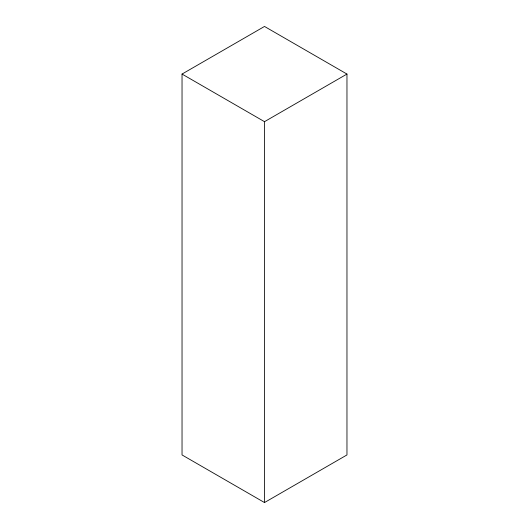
<?xml version="1.0" encoding="UTF-8"?>
<svg xmlns="http://www.w3.org/2000/svg" width="529" height="529" viewBox="0 0 529 529"><rect width="100%" height="100%" fill="white"/><g stroke="black" fill="none" stroke-linecap="round" stroke-linejoin="round"><path stroke-width="0.79" d="M182.036 74.06L264.5 26.45L346.964 74.06L346.964 454.94L264.5 502.55L182.036 454.94L182.036 74.06L264.5 121.67L346.964 74.06M264.5 121.67L264.5 502.55"/></g></svg>
